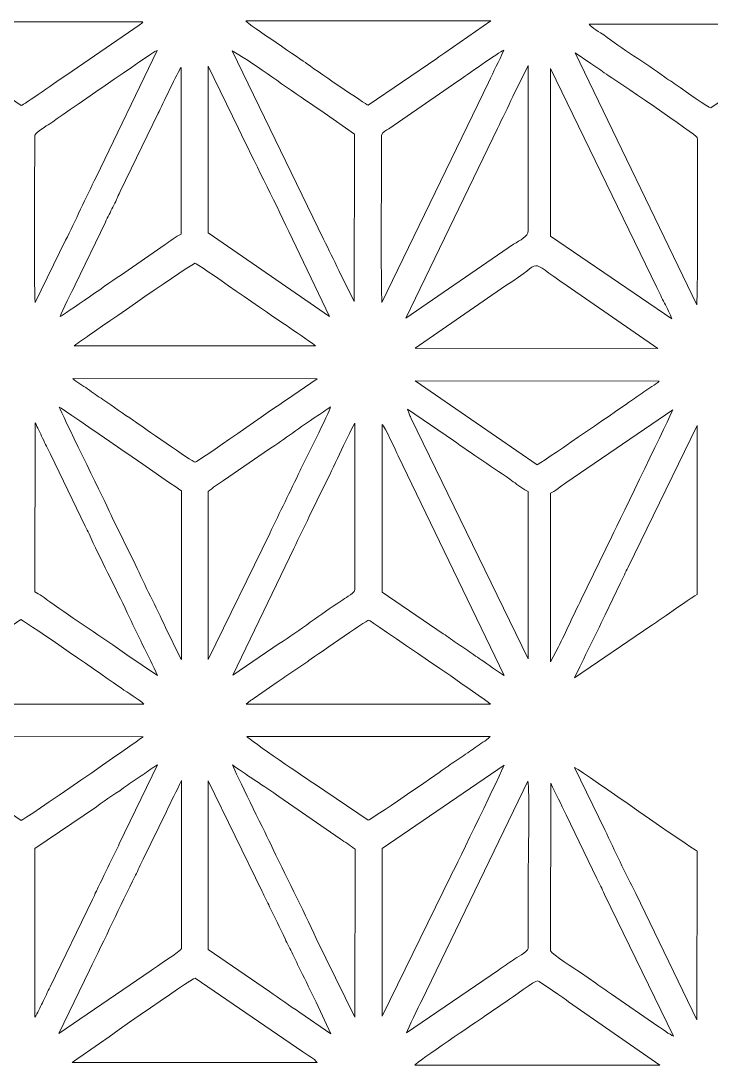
# Model space of a CAD drawing. Header units: inches. Extents: x -60.4 to -14.9, y -20.3 to 14.1.
# Drawn here: x -19.639 to -18.223, y 0.125 to 2.265 of the extents above; entities that cross this region are included whole.
import ezdxf

# ---------------------------------------------------------------- set-up
doc = ezdxf.new("R2010")
doc.units = ezdxf.units.IN
doc.header["$MEASUREMENT"] = 0
doc.layers.add('Master Desktop', color=7, linetype='Continuous', plot=False)

msp = doc.modelspace()

# ---------------------------------------------------------------- linework, layer by layer
at = {"layer": 'Master Desktop', "color": 5, "lineweight": 9}
for points, knots in [([(-19.3884, 2.2638), (-19.391, 2.2596), (-19.3919, 2.2596), (-19.3963, 2.2566), (-19.3963, 2.2566), (-19.3963, 2.2566), (-19.5446, 2.1551), (-19.5446, 2.1551), (-19.5446, 2.1551), (-19.5594, 2.1452), (-19.6336, 2.092), (-19.6379, 2.0922), (-19.6379, 2.0922), (-19.6379, 2.0922), (-19.7629, 2.1772), (-19.7629, 2.1772), (-19.7629, 2.1772), (-19.7849, 2.1937), (-19.8219, 2.2161), (-19.842, 2.2312), (-19.842, 2.2312), (-19.8576, 2.2429), (-19.8724, 2.2511), (-19.8874, 2.2637), (-19.8874, 2.2637), (-19.8874, 2.2637), (-19.3884, 2.2638), (-19.3884, 2.2638)], [0, 0, 0, 0, 0.125, 0.125, 0.125, 0.125, 0.25, 0.25, 0.25, 0.25, 0.375, 0.375, 0.375, 0.375, 0.5, 0.5, 0.5, 0.5, 0.625, 0.625, 0.625, 0.625, 0.75, 0.75, 0.75, 0.75, 1, 1, 1, 1]), ([(-18.7692, 2.2), (-18.7757, 2.1959), (-18.7796, 2.1925), (-18.7854, 2.1885), (-18.7854, 2.1885), (-18.7854, 2.1885), (-18.9268, 2.0924), (-18.9268, 2.0924), (-18.9268, 2.0924), (-18.9286, 2.0924), (-19.0428, 2.1706), (-19.0528, 2.1781), (-19.0528, 2.1781), (-19.06, 2.1835), (-19.1711, 2.2574), (-19.1775, 2.2654), (-19.1775, 2.2654), (-19.1775, 2.2654), (-18.675, 2.2653), (-18.675, 2.2653), (-18.675, 2.2653), (-18.675, 2.2653), (-18.7692, 2.2), (-18.7692, 2.2)], [0, 0, 0, 0, 0.142857, 0.142857, 0.142857, 0.142857, 0.285714, 0.285714, 0.285714, 0.285714, 0.428571, 0.428571, 0.428571, 0.428571, 0.571429, 0.571429, 0.571429, 0.571429, 0.714286, 0.714286, 0.714286, 0.714286, 1, 1, 1, 1]), ([(-17.9744, 2.2584), (-17.9842, 2.2501), (-17.9951, 2.2429), (-18.0057, 2.2359), (-18.0057, 2.2359), (-18.0057, 2.2359), (-18.2239, 2.0869), (-18.2239, 2.0869), (-18.2239, 2.0869), (-18.2277, 2.0868), (-18.2792, 2.1231), (-18.2866, 2.1287), (-18.2866, 2.1287), (-18.2972, 2.1369), (-18.3084, 2.1428), (-18.3185, 2.1503), (-18.3185, 2.1503), (-18.3565, 2.1783), (-18.4085, 2.2101), (-18.4435, 2.2365), (-18.4435, 2.2365), (-18.4501, 2.2415), (-18.4692, 2.252), (-18.4734, 2.2586), (-18.4734, 2.2586), (-18.4734, 2.2586), (-17.9744, 2.2584), (-17.9744, 2.2584)], [0, 0, 0, 0, 0.125, 0.125, 0.125, 0.125, 0.25, 0.25, 0.25, 0.25, 0.375, 0.375, 0.375, 0.375, 0.5, 0.5, 0.5, 0.5, 0.625, 0.625, 0.625, 0.625, 0.75, 0.75, 0.75, 0.75, 1, 1, 1, 1]), ([(-19.6102, 2.0313), (-19.6074, 2.0373), (-19.5856, 2.0505), (-19.5796, 2.0545), (-19.5796, 2.0545), (-19.5565, 2.0698), (-19.3735, 2.198), (-19.3595, 2.205), (-19.3595, 2.205), (-19.3595, 2.205), (-19.4844, 1.9453), (-19.4844, 1.9453), (-19.4844, 1.9453), (-19.505, 1.9047), (-19.5279, 1.8528), (-19.547, 1.816), (-19.547, 1.816), (-19.547, 1.816), (-19.6095, 1.6884), (-19.6095, 1.6884), (-19.6095, 1.6884), (-19.6121, 1.7256), (-19.6102, 1.9699), (-19.6102, 2.0272), (-19.6102, 2.0272), (-19.6102, 2.0272), (-19.6102, 2.0313), (-19.6102, 2.0313)], [0, 0, 0, 0, 0.125, 0.125, 0.125, 0.125, 0.25, 0.25, 0.25, 0.25, 0.375, 0.375, 0.375, 0.375, 0.5, 0.5, 0.5, 0.5, 0.625, 0.625, 0.625, 0.625, 0.75, 0.75, 0.75, 0.75, 1, 1, 1, 1]), ([(-18.8992, 2.0313), (-18.8965, 2.0385), (-18.8895, 2.0408), (-18.8842, 2.0444), (-18.8842, 2.0444), (-18.8842, 2.0444), (-18.7427, 2.1417), (-18.7427, 2.1417), (-18.7427, 2.1417), (-18.7267, 2.1522), (-18.6581, 2.2019), (-18.6485, 2.2051), (-18.6485, 2.2051), (-18.6583, 2.1824), (-18.6692, 2.1622), (-18.68, 2.1392), (-18.68, 2.1392), (-18.68, 2.1392), (-18.8984, 1.6884), (-18.8984, 1.6884), (-18.8984, 1.6884), (-18.9006, 1.7119), (-18.8992, 1.9805), (-18.8992, 2.0272), (-18.8992, 2.0272), (-18.8992, 2.0272), (-18.8992, 2.0313), (-18.8992, 2.0313)], [0, 0, 0, 0, 0.125, 0.125, 0.125, 0.125, 0.25, 0.25, 0.25, 0.25, 0.375, 0.375, 0.375, 0.375, 0.5, 0.5, 0.5, 0.5, 0.625, 0.625, 0.625, 0.625, 0.75, 0.75, 0.75, 0.75, 1, 1, 1, 1]), ([(-18.9867, 1.7539), (-18.997, 1.7756), (-19.008, 1.7966), (-19.0178, 1.8178), (-19.0178, 1.8178), (-19.0178, 1.8178), (-19.2054, 2.2038), (-19.2054, 2.2038), (-19.2054, 2.2038), (-19.2054, 2.2038), (-19.1724, 2.1839), (-19.1724, 2.1839), (-19.1724, 2.1839), (-19.1224, 2.1502), (-19.0654, 2.1088), (-19.0165, 2.0769), (-19.0165, 2.0769), (-19.0165, 2.0769), (-18.9548, 2.0334), (-18.9548, 2.0334), (-18.9548, 2.0334), (-18.9548, 2.0334), (-18.9552, 1.6901), (-18.9552, 1.6901), (-18.9552, 1.6901), (-18.9552, 1.6901), (-18.9867, 1.7539), (-18.9867, 1.7539)], [0, 0, 0, 0, 0.125, 0.125, 0.125, 0.125, 0.25, 0.25, 0.25, 0.25, 0.375, 0.375, 0.375, 0.375, 0.5, 0.5, 0.5, 0.5, 0.625, 0.625, 0.625, 0.625, 0.75, 0.75, 0.75, 0.75, 1, 1, 1, 1]), ([(-18.5023, 2.1997), (-18.5023, 2.1997), (-18.4699, 2.1781), (-18.4699, 2.1781), (-18.4699, 2.1781), (-18.4646, 2.1741), (-18.459, 2.1707), (-18.4533, 2.1669), (-18.4533, 2.1669), (-18.4475, 2.1631), (-18.4445, 2.1603), (-18.4381, 2.1562), (-18.4381, 2.1562), (-18.4266, 2.1489), (-18.2528, 2.0314), (-18.2516, 2.0261), (-18.2516, 2.0261), (-18.2511, 2.0238), (-18.2505, 1.7027), (-18.2526, 1.6831), (-18.2526, 1.6831), (-18.2526, 1.6831), (-18.5023, 2.1997), (-18.5023, 2.1997)], [0, 0, 0, 0, 0.142857, 0.142857, 0.142857, 0.142857, 0.285714, 0.285714, 0.285714, 0.285714, 0.428571, 0.428571, 0.428571, 0.428571, 0.571429, 0.571429, 0.571429, 0.571429, 0.714286, 0.714286, 0.714286, 0.714286, 1, 1, 1, 1]), ([(-19.5581, 1.6597), (-19.5549, 1.6705), (-19.5336, 1.7119), (-19.5273, 1.7244), (-19.5273, 1.7244), (-19.5273, 1.7244), (-19.4655, 1.8528), (-19.4655, 1.8528), (-19.4655, 1.8528), (-19.4603, 1.8636), (-19.4554, 1.8732), (-19.4499, 1.8837), (-19.4499, 1.8837), (-19.4446, 1.894), (-19.4405, 1.9041), (-19.435, 1.9154), (-19.435, 1.9154), (-19.435, 1.9154), (-19.3572, 2.0761), (-19.3572, 2.0761), (-19.3572, 2.0761), (-19.3494, 2.0915), (-19.3164, 2.1622), (-19.3103, 2.1696), (-19.3103, 2.1696), (-19.3103, 2.1696), (-19.3103, 1.8282), (-19.3103, 1.8282), (-19.3103, 1.8282), (-19.3196, 1.8235), (-19.3337, 1.8137), (-19.3425, 1.8072), (-19.3425, 1.8072), (-19.3425, 1.8072), (-19.4346, 1.7438), (-19.4346, 1.7438), (-19.4346, 1.7438), (-19.447, 1.7358), (-19.5504, 1.6624), (-19.5581, 1.6597)], [0, 0, 0, 0, 0.090909, 0.090909, 0.090909, 0.090909, 0.181818, 0.181818, 0.181818, 0.181818, 0.272727, 0.272727, 0.272727, 0.272727, 0.363636, 0.363636, 0.363636, 0.363636, 0.454545, 0.454545, 0.454545, 0.454545, 0.545455, 0.545455, 0.545455, 0.545455, 0.636364, 0.636364, 0.636364, 0.636364, 0.727273, 0.727273, 0.727273, 0.727273, 0.818182, 0.818182, 0.818182, 0.818182, 1, 1, 1, 1]), ([(-19.2545, 2.1723), (-19.2545, 2.1723), (-19.1922, 2.0449), (-19.1922, 2.0449), (-19.1922, 2.0449), (-19.16, 1.9764), (-19.1207, 1.9008), (-19.0894, 1.8336), (-19.0894, 1.8336), (-19.0894, 1.8336), (-19.0055, 1.6594), (-19.0055, 1.6594), (-19.0055, 1.6594), (-19.0055, 1.6594), (-19.2547, 1.8306), (-19.2547, 1.8306), (-19.2547, 1.8306), (-19.2547, 1.8306), (-19.2545, 2.1723), (-19.2545, 2.1723)], [0, 0, 0, 0, 0.166667, 0.166667, 0.166667, 0.166667, 0.333333, 0.333333, 0.333333, 0.333333, 0.5, 0.5, 0.5, 0.5, 0.666667, 0.666667, 0.666667, 0.666667, 1, 1, 1, 1]), ([(-18.6613, 2.0448), (-18.6509, 2.0662), (-18.6403, 2.088), (-18.6298, 2.1103), (-18.6298, 2.1103), (-18.6298, 2.1103), (-18.5985, 2.1737), (-18.5985, 2.1737), (-18.5985, 2.1737), (-18.5985, 2.1737), (-18.5981, 1.8355), (-18.5981, 1.8355), (-18.5981, 1.8355), (-18.5981, 1.8228), (-18.6155, 1.816), (-18.6282, 1.8076), (-18.6282, 1.8076), (-18.6282, 1.8076), (-18.8493, 1.6561), (-18.8493, 1.6561), (-18.8493, 1.6561), (-18.8493, 1.6561), (-18.6613, 2.0448), (-18.6613, 2.0448)], [0, 0, 0, 0, 0.142857, 0.142857, 0.142857, 0.142857, 0.285714, 0.285714, 0.285714, 0.285714, 0.428571, 0.428571, 0.428571, 0.428571, 0.571429, 0.571429, 0.571429, 0.571429, 0.714286, 0.714286, 0.714286, 0.714286, 1, 1, 1, 1]), ([(-18.5528, 2.1675), (-18.5528, 2.1675), (-18.3345, 1.7192), (-18.3345, 1.7192), (-18.3345, 1.7192), (-18.3286, 1.7075), (-18.3245, 1.6974), (-18.3186, 1.6866), (-18.3186, 1.6866), (-18.3143, 1.6786), (-18.3061, 1.6628), (-18.3037, 1.6545), (-18.3037, 1.6545), (-18.3037, 1.6545), (-18.5528, 1.824), (-18.5528, 1.824), (-18.5528, 1.824), (-18.5528, 1.824), (-18.5528, 2.1675), (-18.5528, 2.1675)], [0, 0, 0, 0, 0.166667, 0.166667, 0.166667, 0.166667, 0.333333, 0.333333, 0.333333, 0.333333, 0.5, 0.5, 0.5, 0.5, 0.666667, 0.666667, 0.666667, 0.666667, 1, 1, 1, 1]), ([(-18.6441, 1.7228), (-18.5598, 1.7741), (-18.607, 1.7804), (-18.5187, 1.7223), (-18.5187, 1.7223), (-18.5187, 1.7223), (-18.3325, 1.5938), (-18.3325, 1.5938), (-18.3325, 1.5938), (-18.3325, 1.5938), (-18.8304, 1.5943), (-18.8304, 1.5943), (-18.8304, 1.5943), (-18.8304, 1.5943), (-18.6441, 1.7228), (-18.6441, 1.7228)], [0, 0, 0, 0, 0.2, 0.2, 0.2, 0.2, 0.4, 0.4, 0.4, 0.4, 0.6, 0.6, 0.6, 0.6, 1, 1, 1, 1]), ([(-19.5293, 1.599), (-19.5204, 1.6066), (-19.5091, 1.6139), (-19.498, 1.6216), (-19.498, 1.6216), (-19.4784, 1.635), (-19.2862, 1.7687), (-19.2817, 1.7685), (-19.2817, 1.7685), (-19.2774, 1.7684), (-19.1221, 1.6592), (-19.095, 1.6414), (-19.095, 1.6414), (-19.0742, 1.6277), (-19.0538, 1.6136), (-19.0342, 1.599), (-19.0342, 1.599), (-19.0342, 1.599), (-19.5293, 1.599), (-19.5293, 1.599)], [0, 0, 0, 0, 0.166667, 0.166667, 0.166667, 0.166667, 0.333333, 0.333333, 0.333333, 0.333333, 0.5, 0.5, 0.5, 0.5, 0.666667, 0.666667, 0.666667, 0.666667, 1, 1, 1, 1]), ([(-19.0941, 1.4887), (-19.1151, 1.4753), (-19.2766, 1.3608), (-19.2816, 1.3608), (-19.2816, 1.3608), (-19.286, 1.3608), (-19.3928, 1.436), (-19.4078, 1.4461), (-19.4078, 1.4461), (-19.4287, 1.4603), (-19.449, 1.4742), (-19.4703, 1.489), (-19.4703, 1.489), (-19.4808, 1.4963), (-19.4909, 1.503), (-19.502, 1.5111), (-19.502, 1.5111), (-19.5106, 1.5175), (-19.5252, 1.5248), (-19.5321, 1.5326), (-19.5321, 1.5326), (-19.5321, 1.5326), (-19.0314, 1.5317), (-19.0314, 1.5317), (-19.0314, 1.5317), (-19.0314, 1.5317), (-19.0941, 1.4887), (-19.0941, 1.4887)], [0, 0, 0, 0, 0.125, 0.125, 0.125, 0.125, 0.25, 0.25, 0.25, 0.25, 0.375, 0.375, 0.375, 0.375, 0.5, 0.5, 0.5, 0.5, 0.625, 0.625, 0.625, 0.625, 0.75, 0.75, 0.75, 0.75, 1, 1, 1, 1]), ([(-18.3297, 1.5268), (-18.3368, 1.5193), (-18.352, 1.5118), (-18.3609, 1.5051), (-18.3609, 1.5051), (-18.3714, 1.4971), (-18.382, 1.4902), (-18.3926, 1.483), (-18.3926, 1.483), (-18.4193, 1.4649), (-18.5763, 1.3555), (-18.5802, 1.3555), (-18.5802, 1.3555), (-18.5802, 1.3555), (-18.8304, 1.5273), (-18.8304, 1.5273), (-18.8304, 1.5273), (-18.8304, 1.5273), (-18.3297, 1.5268), (-18.3297, 1.5268)], [0, 0, 0, 0, 0.166667, 0.166667, 0.166667, 0.166667, 0.333333, 0.333333, 0.333333, 0.333333, 0.5, 0.5, 0.5, 0.5, 0.666667, 0.666667, 0.666667, 0.666667, 1, 1, 1, 1]), ([(-19.3092, 0.9566), (-19.3095, 0.957), (-19.31, 0.9575), (-19.3102, 0.9578), (-19.3102, 0.9578), (-19.3104, 0.9581), (-19.3109, 0.9587), (-19.3111, 0.9591), (-19.3111, 0.9591), (-19.3111, 0.9591), (-19.3419, 1.0216), (-19.3419, 1.0216), (-19.3419, 1.0216), (-19.3523, 1.0435), (-19.362, 1.0648), (-19.3729, 1.0858), (-19.3729, 1.0858), (-19.3841, 1.1076), (-19.3931, 1.1294), (-19.4043, 1.1514), (-19.4043, 1.1514), (-19.4043, 1.1514), (-19.4516, 1.2476), (-19.4516, 1.2476), (-19.4516, 1.2476), (-19.4544, 1.2535), (-19.4566, 1.259), (-19.4594, 1.265), (-19.4594, 1.265), (-19.4708, 1.2892), (-19.5561, 1.4617), (-19.5599, 1.4737), (-19.5599, 1.4737), (-19.5515, 1.4702), (-19.3148, 1.3043), (-19.309, 1.3022), (-19.309, 1.3022), (-19.309, 1.3022), (-19.3092, 0.9566), (-19.3092, 0.9566)], [0, 0, 0, 0, 0.090909, 0.090909, 0.090909, 0.090909, 0.181818, 0.181818, 0.181818, 0.181818, 0.272727, 0.272727, 0.272727, 0.272727, 0.363636, 0.363636, 0.363636, 0.363636, 0.454545, 0.454545, 0.454545, 0.454545, 0.545455, 0.545455, 0.545455, 0.545455, 0.636364, 0.636364, 0.636364, 0.636364, 0.727273, 0.727273, 0.727273, 0.727273, 0.818182, 0.818182, 0.818182, 0.818182, 1, 1, 1, 1]), ([(-19.2546, 1.3007), (-19.2455, 1.3086), (-19.2338, 1.3157), (-19.2234, 1.3233), (-19.2234, 1.3233), (-19.2234, 1.3233), (-19.129, 1.388), (-19.129, 1.388), (-19.129, 1.388), (-19.1002, 1.4064), (-19.0633, 1.4346), (-19.0336, 1.4537), (-19.0336, 1.4537), (-19.0235, 1.4601), (-19.0133, 1.4683), (-19.0035, 1.4741), (-19.0035, 1.4741), (-19.0055, 1.4649), (-19.0602, 1.3558), (-19.0659, 1.3437), (-19.0659, 1.3437), (-19.0864, 1.3007), (-19.1075, 1.259), (-19.1285, 1.2144), (-19.1285, 1.2144), (-19.1285, 1.2144), (-19.2547, 0.9564), (-19.2547, 0.9564), (-19.2547, 0.9564), (-19.2547, 0.9564), (-19.2546, 1.3007), (-19.2546, 1.3007)], [0, 0, 0, 0, 0.111111, 0.111111, 0.111111, 0.111111, 0.222222, 0.222222, 0.222222, 0.222222, 0.333333, 0.333333, 0.333333, 0.333333, 0.444444, 0.444444, 0.444444, 0.444444, 0.555556, 0.555556, 0.555556, 0.555556, 0.666667, 0.666667, 0.666667, 0.666667, 0.777778, 0.777778, 0.777778, 0.777778, 1, 1, 1, 1]), ([(-18.6289, 1.3207), (-18.6201, 1.3143), (-18.6063, 1.3041), (-18.5981, 1.3005), (-18.5981, 1.3005), (-18.5981, 1.3005), (-18.5986, 0.9576), (-18.5986, 0.9576), (-18.5986, 0.9576), (-18.5986, 0.9576), (-18.8389, 1.4519), (-18.8389, 1.4519), (-18.8389, 1.4519), (-18.8403, 1.455), (-18.8416, 1.4575), (-18.8426, 1.4597), (-18.8426, 1.4597), (-18.8426, 1.4597), (-18.8462, 1.4695), (-18.8462, 1.4695), (-18.8462, 1.4695), (-18.8462, 1.4695), (-18.7517, 1.4053), (-18.7517, 1.4053), (-18.7517, 1.4053), (-18.7167, 1.3791), (-18.6673, 1.3486), (-18.6289, 1.3207)], [0, 0, 0, 0, 0.125, 0.125, 0.125, 0.125, 0.25, 0.25, 0.25, 0.25, 0.375, 0.375, 0.375, 0.375, 0.5, 0.5, 0.5, 0.5, 0.625, 0.625, 0.625, 0.625, 0.75, 0.75, 0.75, 0.75, 1, 1, 1, 1]), ([(-18.5527, 1.297), (-18.5461, 1.2994), (-18.5286, 1.3135), (-18.5209, 1.3186), (-18.5209, 1.3186), (-18.5209, 1.3186), (-18.3019, 1.4684), (-18.3019, 1.4684), (-18.3019, 1.4684), (-18.3059, 1.4557), (-18.4092, 1.2464), (-18.4268, 1.2084), (-18.4268, 1.2084), (-18.4268, 1.2084), (-18.4896, 1.0793), (-18.4896, 1.0793), (-18.4896, 1.0793), (-18.5055, 1.0487), (-18.5211, 1.0117), (-18.5363, 0.9825), (-18.5363, 0.9825), (-18.5363, 0.9825), (-18.5528, 0.9514), (-18.5528, 0.9514), (-18.5528, 0.9514), (-18.5528, 0.9514), (-18.5527, 1.297), (-18.5527, 1.297)], [0, 0, 0, 0, 0.125, 0.125, 0.125, 0.125, 0.25, 0.25, 0.25, 0.25, 0.375, 0.375, 0.375, 0.375, 0.5, 0.5, 0.5, 0.5, 0.625, 0.625, 0.625, 0.625, 0.75, 0.75, 0.75, 0.75, 1, 1, 1, 1]), ([(-19.6097, 1.4413), (-19.6041, 1.4324), (-19.5995, 1.4206), (-19.5941, 1.4097), (-19.5941, 1.4097), (-19.5882, 1.398), (-19.584, 1.3886), (-19.5781, 1.3772), (-19.5781, 1.3772), (-19.5781, 1.3772), (-19.5066, 1.2294), (-19.5066, 1.2294), (-19.5066, 1.2294), (-19.5043, 1.2244), (-19.5012, 1.2192), (-19.4989, 1.2139), (-19.4989, 1.2139), (-19.4769, 1.1647), (-19.4443, 1.103), (-19.4204, 1.0519), (-19.4204, 1.0519), (-19.4005, 1.0092), (-19.3772, 0.9634), (-19.3584, 0.9236), (-19.3584, 0.9236), (-19.3584, 0.9236), (-19.4214, 0.9662), (-19.4214, 0.9662), (-19.4214, 0.9662), (-19.4717, 1.0016), (-19.5304, 1.0393), (-19.5794, 1.0748), (-19.5794, 1.0748), (-19.5889, 1.0817), (-19.6013, 1.0909), (-19.6102, 1.0951), (-19.6102, 1.0951), (-19.6102, 1.0951), (-19.6097, 1.4413), (-19.6097, 1.4413)], [0, 0, 0, 0, 0.090909, 0.090909, 0.090909, 0.090909, 0.181818, 0.181818, 0.181818, 0.181818, 0.272727, 0.272727, 0.272727, 0.272727, 0.363636, 0.363636, 0.363636, 0.363636, 0.454545, 0.454545, 0.454545, 0.454545, 0.545455, 0.545455, 0.545455, 0.545455, 0.636364, 0.636364, 0.636364, 0.636364, 0.727273, 0.727273, 0.727273, 0.727273, 0.818182, 0.818182, 0.818182, 0.818182, 1, 1, 1, 1]), ([(-19.0789, 1.1841), (-19.0691, 1.2061), (-19.0578, 1.2271), (-19.0473, 1.2495), (-19.0473, 1.2495), (-19.0473, 1.2495), (-19.0162, 1.3135), (-19.0162, 1.3135), (-19.0162, 1.3135), (-18.998, 1.3472), (-18.9731, 1.4077), (-18.9536, 1.4409), (-18.9536, 1.4409), (-18.9536, 1.4409), (-18.9536, 1.0999), (-18.9536, 1.0999), (-18.9536, 1.0999), (-18.9536, 1.0936), (-18.9622, 1.0899), (-18.9673, 1.0863), (-18.9673, 1.0863), (-18.9729, 1.0822), (-18.9768, 1.0798), (-18.9828, 1.0758), (-18.9828, 1.0758), (-19.0243, 1.0487), (-19.0662, 1.0166), (-19.1087, 0.9889), (-19.1087, 0.9889), (-19.1087, 0.9889), (-19.2043, 0.9245), (-19.2043, 0.9245), (-19.2043, 0.9245), (-19.2043, 0.9245), (-19.0789, 1.1841), (-19.0789, 1.1841)], [0, 0, 0, 0, 0.1, 0.1, 0.1, 0.1, 0.2, 0.2, 0.2, 0.2, 0.3, 0.3, 0.3, 0.3, 0.4, 0.4, 0.4, 0.4, 0.5, 0.5, 0.5, 0.5, 0.6, 0.6, 0.6, 0.6, 0.7, 0.7, 0.7, 0.7, 0.8, 0.8, 0.8, 0.8, 1, 1, 1, 1]), ([(-18.8976, 1.4383), (-18.8926, 1.4333), (-18.8701, 1.3848), (-18.8649, 1.3735), (-18.8649, 1.3735), (-18.8649, 1.3735), (-18.6474, 0.9236), (-18.6474, 0.9236), (-18.6474, 0.9236), (-18.6618, 0.9315), (-18.6814, 0.9473), (-18.6948, 0.9559), (-18.6948, 0.9559), (-18.7009, 0.9598), (-18.7045, 0.9621), (-18.7103, 0.9663), (-18.7103, 0.9663), (-18.7216, 0.9746), (-18.7313, 0.9805), (-18.7422, 0.988), (-18.7422, 0.988), (-18.7527, 0.9952), (-18.7621, 1.0022), (-18.7728, 1.0092), (-18.7728, 1.0092), (-18.7728, 1.0092), (-18.898, 1.0945), (-18.898, 1.0945), (-18.898, 1.0945), (-18.898, 1.0945), (-18.8976, 1.4383), (-18.8976, 1.4383)], [0, 0, 0, 0, 0.111111, 0.111111, 0.111111, 0.111111, 0.222222, 0.222222, 0.222222, 0.222222, 0.333333, 0.333333, 0.333333, 0.333333, 0.444444, 0.444444, 0.444444, 0.444444, 0.555556, 0.555556, 0.555556, 0.555556, 0.666667, 0.666667, 0.666667, 0.666667, 0.777778, 0.777778, 0.777778, 0.777778, 1, 1, 1, 1]), ([(-18.5034, 0.9184), (-18.4843, 0.9587), (-18.461, 1.0045), (-18.4408, 1.048), (-18.4408, 1.048), (-18.4408, 1.048), (-18.409, 1.1132), (-18.409, 1.1132), (-18.409, 1.1132), (-18.4034, 1.1251), (-18.3989, 1.1351), (-18.3932, 1.1458), (-18.3932, 1.1458), (-18.3932, 1.1458), (-18.2517, 1.436), (-18.2517, 1.436), (-18.2517, 1.436), (-18.2517, 1.436), (-18.2516, 1.0898), (-18.2516, 1.0898), (-18.2516, 1.0898), (-18.2622, 1.0848), (-18.3009, 1.0563), (-18.3153, 1.0468), (-18.3153, 1.0468), (-18.3269, 1.0392), (-18.3366, 1.0321), (-18.3471, 1.025), (-18.3471, 1.025), (-18.3471, 1.025), (-18.5034, 0.9184), (-18.5034, 0.9184)], [0, 0, 0, 0, 0.111111, 0.111111, 0.111111, 0.111111, 0.222222, 0.222222, 0.222222, 0.222222, 0.333333, 0.333333, 0.333333, 0.333333, 0.444444, 0.444444, 0.444444, 0.444444, 0.555556, 0.555556, 0.555556, 0.555556, 0.666667, 0.666667, 0.666667, 0.666667, 0.777778, 0.777778, 0.777778, 0.777778, 1, 1, 1, 1]), ([(-19.8877, 0.8646), (-19.8844, 0.8704), (-19.8335, 0.9039), (-19.8256, 0.9093), (-19.8256, 0.9093), (-19.815, 0.9164), (-19.8043, 0.924), (-19.7937, 0.931), (-19.7937, 0.931), (-19.7937, 0.931), (-19.639, 1.0384), (-19.639, 1.0384), (-19.639, 1.0384), (-19.6175, 1.0262), (-19.4639, 0.9195), (-19.4326, 0.8972), (-19.4326, 0.8972), (-19.4202, 0.8882), (-19.3961, 0.8748), (-19.3866, 0.8649), (-19.3866, 0.8649), (-19.3866, 0.8649), (-19.8877, 0.8646), (-19.8877, 0.8646)], [0, 0, 0, 0, 0.142857, 0.142857, 0.142857, 0.142857, 0.285714, 0.285714, 0.285714, 0.285714, 0.428571, 0.428571, 0.428571, 0.428571, 0.571429, 0.571429, 0.571429, 0.571429, 0.714286, 0.714286, 0.714286, 0.714286, 1, 1, 1, 1]), ([(-19.168, 0.8721), (-19.165, 0.8742), (-19.1631, 0.875), (-19.1602, 0.877), (-19.1602, 0.877), (-19.1602, 0.877), (-19.1131, 0.9095), (-19.1131, 0.9095), (-19.1131, 0.9095), (-19.1022, 0.9175), (-19.0921, 0.9242), (-19.0812, 0.9314), (-19.0812, 0.9314), (-19.0812, 0.9314), (-19.0505, 0.9524), (-19.0505, 0.9524), (-19.0505, 0.9524), (-19.0435, 0.9576), (-18.9292, 1.0374), (-18.9254, 1.0371), (-18.9254, 1.0371), (-18.9247, 1.037), (-18.6819, 0.8722), (-18.6757, 0.8649), (-18.6757, 0.8649), (-18.6757, 0.8649), (-19.1765, 0.8645), (-19.1765, 0.8645), (-19.1765, 0.8645), (-19.1765, 0.8645), (-19.168, 0.8721), (-19.168, 0.8721)], [0, 0, 0, 0, 0.111111, 0.111111, 0.111111, 0.111111, 0.222222, 0.222222, 0.222222, 0.222222, 0.333333, 0.333333, 0.333333, 0.333333, 0.444444, 0.444444, 0.444444, 0.444444, 0.555556, 0.555556, 0.555556, 0.555556, 0.666667, 0.666667, 0.666667, 0.666667, 0.777778, 0.777778, 0.777778, 0.777778, 1, 1, 1, 1]), ([(-19.3882, 0.7976), (-19.401, 0.7886), (-19.633, 0.6265), (-19.6379, 0.6265), (-19.6379, 0.6265), (-19.6379, 0.6265), (-19.8431, 0.7669), (-19.8431, 0.7669), (-19.8431, 0.7669), (-19.8482, 0.7707), (-19.8532, 0.773), (-19.8586, 0.7771), (-19.8586, 0.7771), (-19.8621, 0.7798), (-19.8875, 0.7977), (-19.8877, 0.7982), (-19.8877, 0.7982), (-19.8877, 0.7982), (-19.3882, 0.7976), (-19.3882, 0.7976)], [0, 0, 0, 0, 0.166667, 0.166667, 0.166667, 0.166667, 0.333333, 0.333333, 0.333333, 0.333333, 0.5, 0.5, 0.5, 0.5, 0.666667, 0.666667, 0.666667, 0.666667, 1, 1, 1, 1]), ([(-18.6764, 0.7982), (-18.6859, 0.7889), (-18.6965, 0.784), (-18.7068, 0.7759), (-18.7068, 0.7759), (-18.7165, 0.7683), (-18.7283, 0.7614), (-18.7387, 0.7542), (-18.7387, 0.7542), (-18.7494, 0.7469), (-18.7595, 0.7402), (-18.7704, 0.7322), (-18.7704, 0.7322), (-18.7854, 0.7212), (-18.9225, 0.6266), (-18.9266, 0.6269), (-18.9266, 0.6269), (-18.9266, 0.6269), (-19.0367, 0.7011), (-19.0367, 0.7011), (-19.0367, 0.7011), (-19.0477, 0.7082), (-19.1721, 0.7931), (-19.1752, 0.7982), (-19.1752, 0.7982), (-19.1752, 0.7982), (-18.6764, 0.7982), (-18.6764, 0.7982)], [0, 0, 0, 0, 0.125, 0.125, 0.125, 0.125, 0.25, 0.25, 0.25, 0.25, 0.375, 0.375, 0.375, 0.375, 0.5, 0.5, 0.5, 0.5, 0.625, 0.625, 0.625, 0.625, 0.75, 0.75, 0.75, 0.75, 1, 1, 1, 1]), ([(-19.4838, 0.6546), (-19.4633, 0.6702), (-19.441, 0.6832), (-19.4203, 0.6986), (-19.4203, 0.6986), (-19.4102, 0.7061), (-19.3983, 0.7135), (-19.3884, 0.7202), (-19.3884, 0.7202), (-19.3787, 0.7268), (-19.3679, 0.7351), (-19.3584, 0.7403), (-19.3584, 0.7403), (-19.3584, 0.7403), (-19.4369, 0.5783), (-19.4369, 0.5783), (-19.4369, 0.5783), (-19.4421, 0.567), (-19.4468, 0.5566), (-19.4527, 0.5454), (-19.4527, 0.5454), (-19.4636, 0.5246), (-19.4733, 0.5029), (-19.4839, 0.4816), (-19.4839, 0.4816), (-19.4869, 0.4754), (-19.4892, 0.4702), (-19.492, 0.4644), (-19.492, 0.4644), (-19.492, 0.4644), (-19.5787, 0.2855), (-19.5787, 0.2855), (-19.5787, 0.2855), (-19.5843, 0.2748), (-19.5886, 0.265), (-19.5945, 0.2528), (-19.5945, 0.2528), (-19.5993, 0.243), (-19.6046, 0.2313), (-19.6101, 0.2228), (-19.6101, 0.2228), (-19.6101, 0.2228), (-19.6102, 0.5688), (-19.6102, 0.5688), (-19.6102, 0.5688), (-19.6102, 0.5688), (-19.4838, 0.6546), (-19.4838, 0.6546)], [0, 0, 0, 0, 0.076923, 0.076923, 0.076923, 0.076923, 0.153846, 0.153846, 0.153846, 0.153846, 0.230769, 0.230769, 0.230769, 0.230769, 0.307692, 0.307692, 0.307692, 0.307692, 0.384615, 0.384615, 0.384615, 0.384615, 0.461538, 0.461538, 0.461538, 0.461538, 0.538462, 0.538462, 0.538462, 0.538462, 0.615385, 0.615385, 0.615385, 0.615385, 0.692308, 0.692308, 0.692308, 0.692308, 0.769231, 0.769231, 0.769231, 0.769231, 0.846154, 0.846154, 0.846154, 0.846154, 1, 1, 1, 1]), ([(-18.9537, 0.2232), (-18.9537, 0.2232), (-19.0329, 0.3842), (-19.0329, 0.3842), (-19.0329, 0.3842), (-19.0595, 0.4437), (-19.0978, 0.5159), (-19.1271, 0.579), (-19.1271, 0.579), (-19.1407, 0.6081), (-19.198, 0.7219), (-19.2048, 0.7404), (-19.2048, 0.7404), (-19.1832, 0.7239), (-19.1342, 0.6934), (-19.11, 0.6757), (-19.11, 0.6757), (-19.11, 0.6757), (-18.9841, 0.5886), (-18.9841, 0.5886), (-18.9841, 0.5886), (-18.9781, 0.5844), (-18.9742, 0.5824), (-18.9685, 0.5784), (-18.9685, 0.5784), (-18.9627, 0.5743), (-18.9591, 0.5709), (-18.9535, 0.5676), (-18.9535, 0.5676), (-18.9535, 0.5676), (-18.9537, 0.2232), (-18.9537, 0.2232)], [0, 0, 0, 0, 0.111111, 0.111111, 0.111111, 0.111111, 0.222222, 0.222222, 0.222222, 0.222222, 0.333333, 0.333333, 0.333333, 0.333333, 0.444444, 0.444444, 0.444444, 0.444444, 0.555556, 0.555556, 0.555556, 0.555556, 0.666667, 0.666667, 0.666667, 0.666667, 0.777778, 0.777778, 0.777778, 0.777778, 1, 1, 1, 1]), ([(-18.6479, 0.7394), (-18.6505, 0.7299), (-18.745, 0.5368), (-18.7572, 0.5125), (-18.7572, 0.5125), (-18.7572, 0.5125), (-18.8979, 0.2249), (-18.8979, 0.2249), (-18.8979, 0.2249), (-18.8979, 0.2249), (-18.8979, 0.5688), (-18.8979, 0.5688), (-18.8979, 0.5688), (-18.8979, 0.5688), (-18.6479, 0.7394), (-18.6479, 0.7394)], [0, 0, 0, 0, 0.2, 0.2, 0.2, 0.2, 0.4, 0.4, 0.4, 0.4, 0.6, 0.6, 0.6, 0.6, 1, 1, 1, 1]), ([(-18.5034, 0.7351), (-18.4755, 0.7196), (-18.263, 0.5675), (-18.2516, 0.5635), (-18.2516, 0.5635), (-18.2516, 0.5635), (-18.2523, 0.2176), (-18.2523, 0.2176), (-18.2523, 0.2176), (-18.2523, 0.2176), (-18.3779, 0.4763), (-18.3779, 0.4763), (-18.3779, 0.4763), (-18.3997, 0.5201), (-18.4207, 0.5632), (-18.4413, 0.6069), (-18.4413, 0.6069), (-18.4413, 0.6069), (-18.5034, 0.7351), (-18.5034, 0.7351)], [0, 0, 0, 0, 0.166667, 0.166667, 0.166667, 0.166667, 0.333333, 0.333333, 0.333333, 0.333333, 0.5, 0.5, 0.5, 0.5, 0.666667, 0.666667, 0.666667, 0.666667, 1, 1, 1, 1]), ([(-19.4982, 0.3194), (-19.4663, 0.3826), (-19.4354, 0.4513), (-19.4037, 0.514), (-19.4037, 0.514), (-19.3989, 0.5235), (-19.3927, 0.5368), (-19.3881, 0.5467), (-19.3881, 0.5467), (-19.3881, 0.5467), (-19.3404, 0.6447), (-19.3404, 0.6447), (-19.3404, 0.6447), (-19.3305, 0.6662), (-19.3194, 0.6867), (-19.3095, 0.708), (-19.3095, 0.708), (-19.3095, 0.708), (-19.309, 0.3642), (-19.309, 0.3642), (-19.309, 0.3642), (-19.3101, 0.3594), (-19.3638, 0.3242), (-19.3715, 0.3189), (-19.3715, 0.3189), (-19.3715, 0.3189), (-19.5611, 0.1896), (-19.5611, 0.1896), (-19.5611, 0.1896), (-19.5611, 0.1896), (-19.4982, 0.3194), (-19.4982, 0.3194)], [0, 0, 0, 0, 0.111111, 0.111111, 0.111111, 0.111111, 0.222222, 0.222222, 0.222222, 0.222222, 0.333333, 0.333333, 0.333333, 0.333333, 0.444444, 0.444444, 0.444444, 0.444444, 0.555556, 0.555556, 0.555556, 0.555556, 0.666667, 0.666667, 0.666667, 0.666667, 0.777778, 0.777778, 0.777778, 0.777778, 1, 1, 1, 1]), ([(-19.2547, 0.7076), (-19.2547, 0.7076), (-19.144, 0.4806), (-19.144, 0.4806), (-19.144, 0.4806), (-19.1393, 0.4707), (-19.1334, 0.4589), (-19.1287, 0.4494), (-19.1287, 0.4494), (-19.1173, 0.4266), (-19.1078, 0.4071), (-19.097, 0.384), (-19.097, 0.384), (-19.0917, 0.3727), (-19.0868, 0.3636), (-19.0809, 0.3517), (-19.0809, 0.3517), (-19.0751, 0.3401), (-19.0709, 0.33), (-19.0653, 0.3189), (-19.0653, 0.3189), (-19.0543, 0.2974), (-19.0445, 0.2756), (-19.0334, 0.2538), (-19.0334, 0.2538), (-19.0334, 0.2538), (-19.003, 0.1892), (-19.003, 0.1892), (-19.003, 0.1892), (-19.003, 0.1892), (-19.0666, 0.2328), (-19.0666, 0.2328), (-19.0666, 0.2328), (-19.0875, 0.2465), (-19.1076, 0.261), (-19.129, 0.2759), (-19.129, 0.2759), (-19.129, 0.2759), (-19.2547, 0.3621), (-19.2547, 0.3621), (-19.2547, 0.3621), (-19.2547, 0.3621), (-19.2547, 0.7076), (-19.2547, 0.7076)], [0, 0, 0, 0, 0.083333, 0.083333, 0.083333, 0.083333, 0.166667, 0.166667, 0.166667, 0.166667, 0.25, 0.25, 0.25, 0.25, 0.333333, 0.333333, 0.333333, 0.333333, 0.416667, 0.416667, 0.416667, 0.416667, 0.5, 0.5, 0.5, 0.5, 0.583333, 0.583333, 0.583333, 0.583333, 0.666667, 0.666667, 0.666667, 0.666667, 0.75, 0.75, 0.75, 0.75, 0.833333, 0.833333, 0.833333, 0.833333, 1, 1, 1, 1]), ([(-18.8477, 0.1908), (-18.845, 0.2007), (-18.8231, 0.2435), (-18.8165, 0.2576), (-18.8165, 0.2576), (-18.8165, 0.2576), (-18.5992, 0.7071), (-18.5992, 0.7071), (-18.5992, 0.7071), (-18.5948, 0.6866), (-18.5981, 0.5658), (-18.5981, 0.5352), (-18.5981, 0.5352), (-18.5981, 0.4782), (-18.5981, 0.4212), (-18.5981, 0.3642), (-18.5981, 0.3642), (-18.6009, 0.3565), (-18.6221, 0.3451), (-18.6286, 0.3407), (-18.6286, 0.3407), (-18.6383, 0.3342), (-18.6493, 0.3268), (-18.6594, 0.3197), (-18.6594, 0.3197), (-18.6594, 0.3197), (-18.8477, 0.1908), (-18.8477, 0.1908)], [0, 0, 0, 0, 0.125, 0.125, 0.125, 0.125, 0.25, 0.25, 0.25, 0.25, 0.375, 0.375, 0.375, 0.375, 0.5, 0.5, 0.5, 0.5, 0.625, 0.625, 0.625, 0.625, 0.75, 0.75, 0.75, 0.75, 1, 1, 1, 1]), ([(-18.5522, 0.7027), (-18.5422, 0.6811), (-18.5306, 0.6593), (-18.5207, 0.6381), (-18.5207, 0.6381), (-18.5207, 0.6381), (-18.4574, 0.5074), (-18.4574, 0.5074), (-18.4574, 0.5074), (-18.4514, 0.496), (-18.4474, 0.4866), (-18.4417, 0.4747), (-18.4417, 0.4747), (-18.4417, 0.4747), (-18.3007, 0.1844), (-18.3007, 0.1844), (-18.3007, 0.1844), (-18.3077, 0.1869), (-18.3247, 0.1998), (-18.3324, 0.205), (-18.3324, 0.205), (-18.3324, 0.205), (-18.4278, 0.2706), (-18.4278, 0.2706), (-18.4278, 0.2706), (-18.438, 0.2774), (-18.4482, 0.285), (-18.4596, 0.2925), (-18.4596, 0.2925), (-18.4596, 0.2925), (-18.4913, 0.3145), (-18.4913, 0.3145), (-18.4913, 0.3145), (-18.5013, 0.3222), (-18.5491, 0.3514), (-18.5528, 0.359), (-18.5528, 0.359), (-18.5528, 0.359), (-18.5522, 0.7027), (-18.5522, 0.7027)], [0, 0, 0, 0, 0.090909, 0.090909, 0.090909, 0.090909, 0.181818, 0.181818, 0.181818, 0.181818, 0.272727, 0.272727, 0.272727, 0.272727, 0.363636, 0.363636, 0.363636, 0.363636, 0.454545, 0.454545, 0.454545, 0.454545, 0.545455, 0.545455, 0.545455, 0.545455, 0.636364, 0.636364, 0.636364, 0.636364, 0.727273, 0.727273, 0.727273, 0.727273, 0.818182, 0.818182, 0.818182, 0.818182, 1, 1, 1, 1]), ([(-19.5333, 0.1302), (-19.4922, 0.1589), (-19.2874, 0.3035), (-19.2816, 0.3032), (-19.2816, 0.3032), (-19.2816, 0.3032), (-19.0602, 0.1518), (-19.0602, 0.1518), (-19.0602, 0.1518), (-19.0508, 0.145), (-19.0374, 0.1384), (-19.0308, 0.1301), (-19.0308, 0.1301), (-19.0308, 0.1301), (-19.5333, 0.1302), (-19.5333, 0.1302)], [0, 0, 0, 0, 0.2, 0.2, 0.2, 0.2, 0.4, 0.4, 0.4, 0.4, 0.6, 0.6, 0.6, 0.6, 1, 1, 1, 1]), ([(-18.831, 0.1248), (-18.8254, 0.132), (-18.702, 0.2156), (-18.6886, 0.2242), (-18.6886, 0.2242), (-18.6886, 0.2242), (-18.6415, 0.2566), (-18.6415, 0.2566), (-18.6415, 0.2566), (-18.6329, 0.2625), (-18.5832, 0.2985), (-18.5791, 0.2979), (-18.5791, 0.2979), (-18.5772, 0.2977), (-18.5213, 0.2589), (-18.5156, 0.2546), (-18.5156, 0.2546), (-18.5156, 0.2546), (-18.3285, 0.1248), (-18.3285, 0.1248), (-18.3285, 0.1248), (-18.3285, 0.1248), (-18.831, 0.1248), (-18.831, 0.1248)], [0, 0, 0, 0, 0.142857, 0.142857, 0.142857, 0.142857, 0.285714, 0.285714, 0.285714, 0.285714, 0.428571, 0.428571, 0.428571, 0.428571, 0.571429, 0.571429, 0.571429, 0.571429, 0.714286, 0.714286, 0.714286, 0.714286, 1, 1, 1, 1])]:
    msp.add_open_spline(points, degree=3, knots=knots, dxfattribs=at)

doc.saveas('drawing.dxf')
